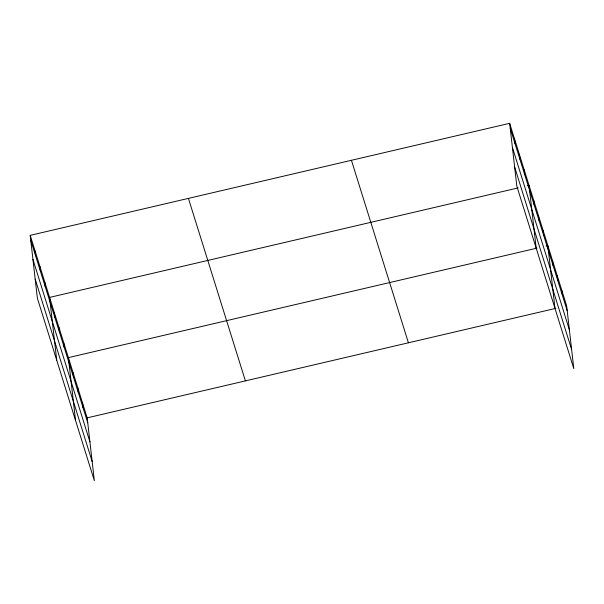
<?xml version="1.0" encoding="UTF-8"?>
<svg xmlns="http://www.w3.org/2000/svg" width="604" height="604" viewBox="0 0 604 604"><rect width="100%" height="100%" fill="white"/><g stroke="black" fill="none" stroke-linecap="round" stroke-linejoin="round"><path stroke-width="0.91" d="M30.2 235.356L87.187 417.855L94.345 480.678L37.357 298.18L30.2 235.356L509.655 123.322L566.643 305.82L573.8 368.644L516.813 186.145L509.655 123.322M518.179 187.904L49.573 297.41L56.731 360.233M527.224 185.79L529.029 185.368L536.193 248.191M536.986 248.131L68.38 357.628L75.538 420.459M546.031 246.017L547.836 245.594L554.993 308.418M87.187 417.855L555.793 308.357M510.214 128.237L567.201 310.735M512.396 147.346L569.383 329.844M514.638 167.036L571.626 349.535M351.437 160.294L408.425 342.793M188.418 198.384L245.405 380.882M30.759 240.279L87.746 422.777M32.941 259.388L89.92 441.886M35.183 279.071L92.163 461.569M561.939 290.766L562.498 295.681M557.243 275.703L557.802 280.626M552.539 260.649L553.098 265.571M543.139 230.539L543.698 235.454M538.436 215.485L538.995 220.4M533.732 200.422L534.291 205.345M524.189 169.86L524.748 174.775M519.342 154.345L519.908 159.26M514.502 138.829L515.061 143.752M82.484 402.8L83.042 407.715M77.78 387.745L78.346 392.66M73.084 372.691L73.643 377.606M63.677 342.574L64.235 347.496M58.981 327.519L59.539 332.434M54.277 312.464L54.836 317.379M44.734 281.894L45.292 286.809M39.887 266.379L40.445 271.302M35.047 250.871L35.606 255.786"/></g></svg>
